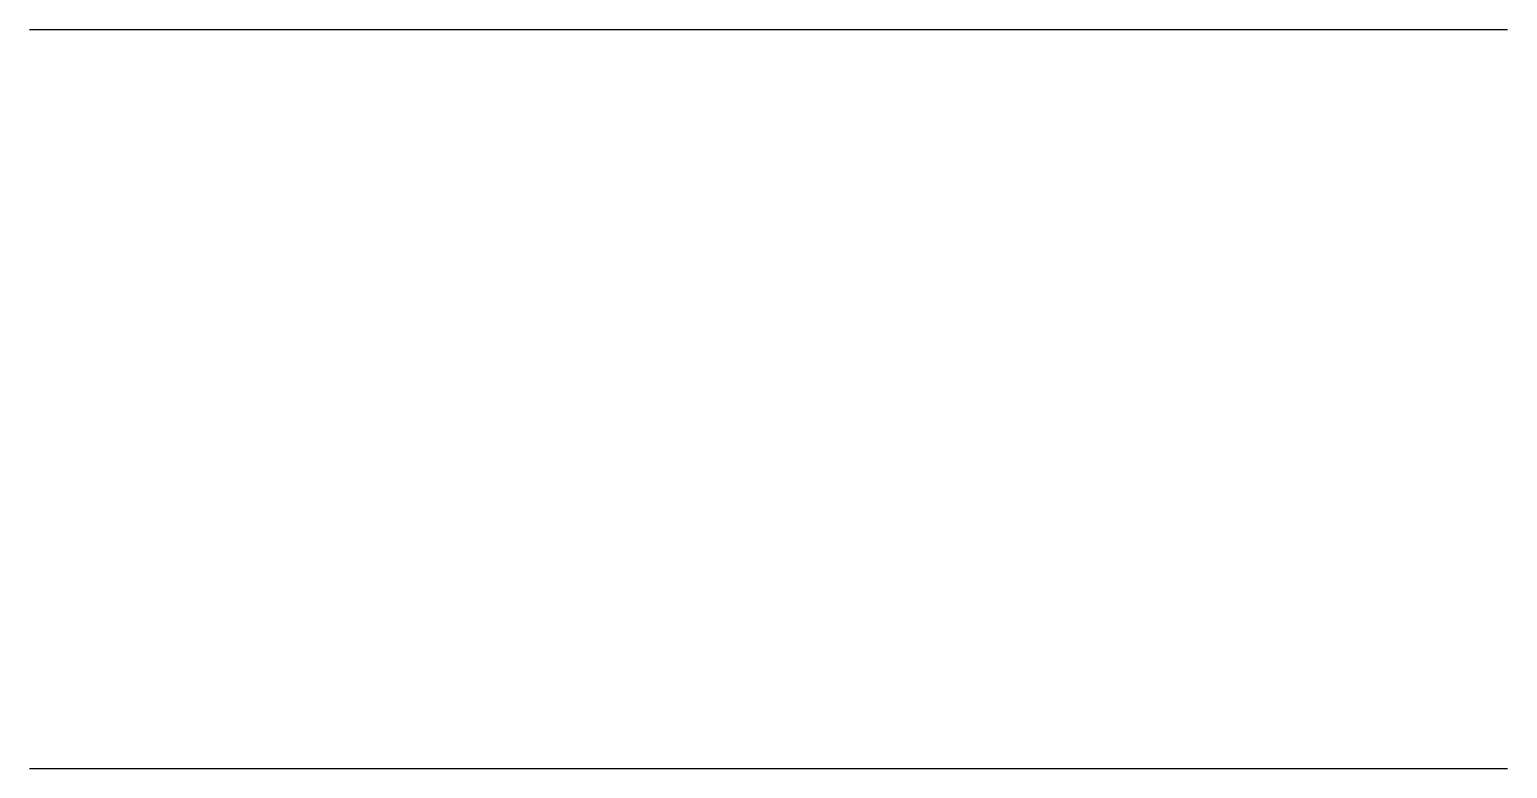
# Model space of a CAD drawing. Header units: metres. Extents: x 0 to 10, y 0 to 5.
import ezdxf

# ---------------------------------------------------------------- set-up
doc = ezdxf.new("R2010")
doc.units = ezdxf.units.M
doc.layers.add('Doors', color=3, linetype='CONTINUOUS')
doc.layers.add('Walls', color=1, linetype='CONTINUOUS')

msp = doc.modelspace()

# ---------------------------------------------------------------- linework, layer by layer
at = {"layer": 'Doors'}
msp.add_line((0, 5), (10, 5), dxfattribs=at)
at = {"layer": 'Walls'}
msp.add_line((0, 0), (10, 0), dxfattribs=at)

doc.saveas('drawing.dxf')
